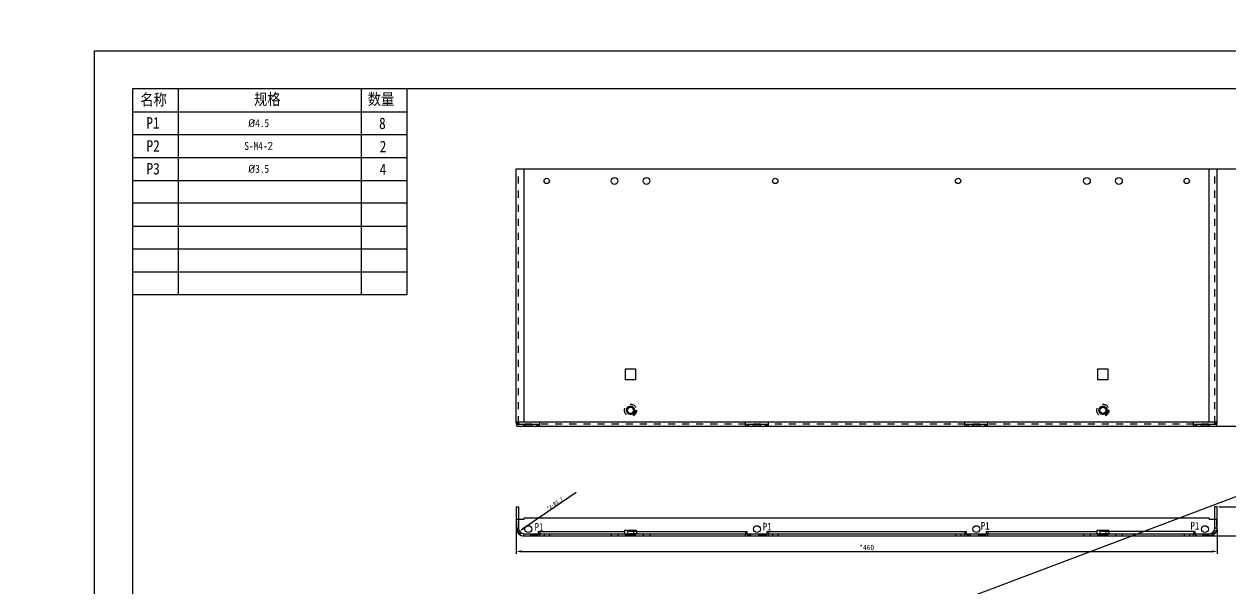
# Model space of a CAD drawing. Header units: millimetres. Extents: x -177 to 18421, y -5017 to 3255.
# Drawn here: x 7986 to 8777, y 1600 to 1971 of the extents above; entities that cross this region are included whole.
import ezdxf

# ---------------------------------------------------------------- set-up
doc = ezdxf.new("R2010")
doc.units = ezdxf.units.MM
doc.header["$LTSCALE"] = 46.255
doc.header["$PDMODE"] = 3
doc.header["$PDSIZE"] = 8
doc.linetypes.add('HIDDEN', pattern=[0.2, 0.1, -0.1])
doc.layers.get('0').update_dxf_attribs({"linetype": 'CONTINUOUS'})
doc.layers.get('Defpoints').update_dxf_attribs({"linetype": 'CONTINUOUS'})
doc.layers.add('02___PRT_ALL_AXES', color=7, linetype='CONTINUOUS')
doc.layers.add('DEFAULT_2', color=8, linetype='HIDDEN')
doc.styles.get("Standard").update_dxf_attribs({"font": 'txt', "width": 0.85})
doc.dimstyles.new('DIMSTYLE_1', dxfattribs={"dimtxt": 3.5, "dimasz": 3.5, "dimexe": 1.5, "dimexo": 1, "dimgap": 0.875, "dimtad": 1, "dimdsep": 46, "dimtxsty": 'Standard', "dimblk": '_FILLED', "dimcen": 0.09, "dimadec": 0, "dimazin": 0, "dimtp": 0.01, "dimtm": 0.01, "dimtfac": 1, "dimtofl": 0, "dimtmove": 0, "dimatfit": 3, "dimldrblk": '_FILLED', "dimfxl": 0, "dimtolj": 1, "dimarcsym": 0})
doc.dimstyles.new('DIMSTYLE_2', dxfattribs={"dimtxt": 2.5, "dimasz": 3.5, "dimexe": 1.5, "dimexo": 1, "dimtad": 1, "dimdsep": 46, "dimtxsty": 'Standard', "dimblk": '_FILLED', "dimcen": 0.09, "dimadec": 0, "dimazin": 0, "dimtp": 0.01, "dimtm": 0.01, "dimtfac": 1, "dimtofl": 0, "dimtmove": 0, "dimatfit": 3, "dimldrblk": '_FILLED', "dimfxl": 0, "dimtolj": 1, "dimarcsym": 0})

# ---------------------------------------------------------------- blocks, each defined once
blk = doc.blocks.new('_FILLED')
at = {"color": 0, "linetype": 'ByBlock'}
blk.add_solid([(0, 0), (-1, 0.21), (-1, -0.21)], dxfattribs=at)
blk = doc.blocks.new('*D116')
at = {"color": 0, "linetype": 'Continuous', "lineweight": -2, "transparency": 16777216}
for p, q in [((8308.42, 1638.93), (8308.42, 1623.08)), ((8768.42, 1638.93), (8768.42, 1623.08)), ((8311.92, 1624.58), (8764.92, 1624.58))]:
    blk.add_line(p, q, dxfattribs=at)
at = {"layer": 'Defpoints', "color": 0, "linetype": 'Continuous', "transparency": 16777216}
for p in [(8308.42, 1639.93), (8768.42, 1639.93), (8768.42, 1624.58)]:
    blk.add_point(p, dxfattribs=at)
at = {"color": 0, "linetype": 'Continuous', "lineweight": -2, "transparency": 16777216, "xscale": 3.5, "yscale": 3.5, "zscale": 3.5, "rotation": 180}
blk.add_blockref('_FILLED', (8308.42, 1624.58), dxfattribs=at)
at = {"color": 0, "linetype": 'Continuous', "lineweight": -2, "transparency": 16777216, "xscale": 3.5, "yscale": 3.5, "zscale": 3.5}
blk.add_blockref('_FILLED', (8768.42, 1624.58), dxfattribs=at)
at = {"color": 0, "linetype": 'Continuous', "transparency": 16777216, "insert": (8538.42, 1628.96), "char_height": 3.5, "width": 17, "attachment_point": 2}
blk.add_mtext('\\A1;*460', dxfattribs=at)
blk = doc.blocks.new('*D117')
at = {"color": 0, "linetype": 'Continuous', "lineweight": -2, "transparency": 16777216}
for p, q in [((8769.42, 1653.76), (8786.75, 1653.76)), ((8785.25, 1650.26), (8785.25, 1638.23)), ((8764.22, 1634.73), (8786.75, 1634.73)), ((8785.25, 1634.73), (8785.25, 1608.75))]:
    blk.add_line(p, q, dxfattribs=at)
at = {"layer": 'Defpoints', "color": 0, "linetype": 'Continuous', "transparency": 16777216}
for p in [(8768.42, 1653.76), (8785.25, 1653.76), (8763.22, 1634.73)]:
    blk.add_point(p, dxfattribs=at)
at = {"color": 0, "linetype": 'Continuous', "lineweight": -2, "transparency": 16777216, "xscale": 3.5, "yscale": 3.5, "zscale": 3.5}
for p, rotation in [((8785.25, 1653.76), 90), ((8785.25, 1634.73), 270)]:
    blk.add_blockref('_FILLED', p, dxfattribs=dict(at, rotation=rotation))
at = {"color": 0, "linetype": 'Continuous', "transparency": 16777216, "insert": (8780.87, 1629.07), "char_height": 3.5, "width": 25.5, "attachment_point": 3, "rotation": 90}
blk.add_mtext('\\A1;*19.03', dxfattribs=at)
blk = doc.blocks.new('*D118')
at = {"color": 0, "linetype": 'Continuous', "lineweight": -2, "transparency": 16777216}
for p, q in [((8764.22, 1875.67), (8786.75, 1875.67)), ((8785.25, 1710.17), (8785.25, 1872.17)), ((8753.92, 1706.67), (8786.75, 1706.67))]:
    blk.add_line(p, q, dxfattribs=at)
at = {"layer": 'Defpoints', "color": 0, "linetype": 'Continuous', "transparency": 16777216}
for p in [(8763.22, 1875.67), (8785.25, 1875.67), (8752.92, 1706.67)]:
    blk.add_point(p, dxfattribs=at)
at = {"color": 0, "linetype": 'Continuous', "lineweight": -2, "transparency": 16777216, "xscale": 3.5, "yscale": 3.5, "zscale": 3.5}
for p, rotation in [((8785.25, 1875.67), 90), ((8785.25, 1706.67), 270)]:
    blk.add_blockref('_FILLED', p, dxfattribs=dict(at, rotation=rotation))
at = {"color": 0, "linetype": 'Continuous', "transparency": 16777216, "insert": (8780.87, 1791.17), "char_height": 3.5, "width": 17, "attachment_point": 2, "rotation": 90}
blk.add_mtext('\\A1;*169', dxfattribs=at)
blk = doc.blocks.new('*D119')
at = {"color": 0, "linetype": 'Continuous', "lineweight": -2, "transparency": 16777216}
blk.add_line((8347.79, 1663.33), (8313.45, 1639.81), dxfattribs=at)
at = {"layer": 'Defpoints', "color": 0, "linetype": 'Continuous', "transparency": 16777216}
for p in [(8313.62, 1639.93), (8310.57, 1637.84)]:
    blk.add_point(p, dxfattribs=at)
at = {"color": 0, "linetype": 'Continuous', "lineweight": -2, "transparency": 16777216, "xscale": 3.5, "yscale": 3.5, "zscale": 3.5, "rotation": 214.4130118024824}
blk.add_blockref('_FILLED', (8310.57, 1637.84), dxfattribs=at)
at = {"color": 0, "linetype": 'Continuous', "transparency": 16777216, "insert": (8327.97, 1653.55), "char_height": 2.5, "width": 29.75, "attachment_point": 1, "rotation": 34.41301}
blk.add_mtext('\\A1;*2-R3.7', dxfattribs=at)

msp = doc.modelspace()

# ---------------------------------------------------------------- linework, layer by layer
msp.add_line((11895.066, 2835.974), (3572.303, -305.175))
at = {"color": 7, "linetype": 'Continuous'}
for p, q in [((8031.576, 1111.998), (8031.576, 1952.998)), ((8031.576, 1952.998), (9220.576, 1952.998)), ((8308.907, 1708.673), (8310.266, 1708.673)), ((8308.918, 1706.673), (8308.918, 1708.173)), ((8308.918, 1708.173), (8323.918, 1708.173)), ((8310.266, 1708.673), (8310.266, 1709.673)), ((8313.618, 1706.673), (8313.618, 1708.173)), ((8321.918, 1708.173), (8321.918, 1706.673)), ((8322.918, 1708.173), (8322.918, 1706.673)), ((8458.918, 1708.173), (8473.918, 1708.173)), ((8459.918, 1708.173), (8459.918, 1706.673)), ((8460.918, 1708.173), (8460.918, 1706.673)), ((8471.918, 1708.173), (8471.918, 1706.673)), ((8472.918, 1708.173), (8472.918, 1706.673)), ((8602.918, 1708.173), (8617.918, 1708.173)), ((8603.918, 1708.173), (8603.918, 1706.673)), ((8604.918, 1708.173), (8604.918, 1706.673)), ((8615.918, 1708.173), (8615.918, 1706.673)), ((8616.918, 1708.173), (8616.918, 1706.673)), ((8752.918, 1708.173), (8767.918, 1708.173)), ((8753.918, 1708.173), (8753.918, 1706.673)), ((8754.918, 1708.173), (8754.918, 1706.673)), ((8763.218, 1706.673), (8763.218, 1708.173)), ((8766.571, 1708.673), (8766.571, 1709.673)), ((8767.93, 1708.673), (8766.571, 1708.673)), ((8767.918, 1708.173), (8767.918, 1706.673)), ((8308.418, 1653.761), (8309.918, 1653.761)), ((8309.918, 1653.761), (8309.918, 1639.927)), ((8768.418, 1653.761), (8766.918, 1653.761)), ((8766.918, 1639.927), (8766.918, 1653.761)), ((8308.418, 1639.927), (8309.918, 1639.927)), ((8309.918, 1645.727), (8313.618, 1645.727)), ((8313.618, 1645.727), (8313.618, 1646.727)), ((8313.618, 1646.727), (8763.218, 1646.727)), ((8763.218, 1645.727), (8763.218, 1646.727)), ((8763.218, 1645.727), (8766.918, 1645.727)), ((8768.418, 1639.927), (8766.918, 1639.927)), ((8313.618, 1634.727), (8313.618, 1636.227)), ((8313.618, 1636.227), (8763.218, 1636.227)), ((8322.918, 1637.727), (8322.918, 1636.227)), ((8322.918, 1637.727), (8379.443, 1637.727)), ((8323.918, 1637.727), (8323.918, 1636.227)), ((8387.393, 1637.727), (8459.918, 1637.727)), ((8458.918, 1637.727), (8458.918, 1636.227)), ((8459.918, 1636.227), (8459.918, 1637.727)), ((8472.918, 1637.727), (8603.918, 1637.727)), ((8472.918, 1637.727), (8472.918, 1636.227)), ((8473.918, 1637.727), (8473.918, 1636.227)), ((8602.918, 1637.727), (8602.918, 1636.227)), ((8603.918, 1636.227), (8603.918, 1637.727)), ((8616.918, 1637.727), (8689.443, 1637.727)), ((8616.918, 1637.727), (8616.918, 1636.227)), ((8617.918, 1637.727), (8617.918, 1636.227)), ((8753.918, 1637.727), (8697.393, 1637.727)), ((8752.918, 1637.727), (8752.918, 1636.227)), ((8753.918, 1636.227), (8753.918, 1637.727)), ((8763.218, 1634.727), (8763.218, 1636.227))]:
    msp.add_line(p, q, dxfattribs=at)
at = {"color": 7, "true_color": 0xffffff}
for p, q in [((8086.576, 1927.998), (8086.576, 1882.998)), ((8206.576, 1927.998), (8206.576, 1882.998)), ((8236.576, 1927.998), (8236.576, 1882.998)), ((8086.576, 1882.998), (8086.576, 1792.998)), ((8206.576, 1882.998), (8206.576, 1792.998)), ((8236.576, 1882.998), (8236.576, 1792.998))]:
    msp.add_line(p, q, dxfattribs=at)
at = {"color": 3, "linetype": 'Continuous'}
for p, q in [((8308.418, 1708.673), (8308.418, 1875.673)), ((8308.418, 1875.673), (8768.418, 1875.673)), ((8313.618, 1709.673), (8313.618, 1875.673)), ((8763.218, 1709.673), (8763.218, 1875.673)), ((8768.418, 1708.673), (8768.418, 1875.673)), ((8308.418, 1708.673), (8308.907, 1708.673)), ((8308.907, 1708.673), (8308.907, 1709.673)), ((8308.907, 1709.673), (8767.93, 1709.673)), ((8308.918, 1706.673), (8767.918, 1706.673)), ((8323.918, 1706.673), (8323.918, 1709.673)), ((8458.918, 1706.673), (8458.918, 1709.673)), ((8473.918, 1706.673), (8473.918, 1709.673)), ((8602.918, 1706.673), (8602.918, 1709.673)), ((8617.918, 1706.673), (8617.918, 1709.673)), ((8752.918, 1706.673), (8752.918, 1709.673)), ((8767.93, 1708.673), (8767.93, 1709.673)), ((8767.93, 1708.673), (8768.418, 1708.673)), ((8308.418, 1653.761), (8308.418, 1639.927)), ((8768.418, 1639.927), (8768.418, 1653.761)), ((8313.618, 1634.727), (8763.218, 1634.727))]:
    msp.add_line(p, q, dxfattribs=at)
at = {"color": 7, "linetype": 'Continuous'}
msp.add_lwpolyline([(8056.576, 1136.998), (9195.576, 1136.998), (9195.576, 1927.998), (8056.576, 1927.998)], close=True, dxfattribs=at)
at = {"color": 7, "true_color": 0xffffff}
for points in [[(8056.576, 1912.998), (8236.576, 1912.998)], [(8236.576, 1897.998), (8056.576, 1897.998)], [(8056.576, 1882.998), (8236.576, 1882.998)], [(8056.576, 1867.998), (8236.576, 1867.998)], [(8236.576, 1852.998), (8056.576, 1852.998)], [(8056.576, 1837.998), (8236.576, 1837.998)], [(8236.576, 1822.998), (8056.576, 1822.998)], [(8056.576, 1807.998), (8236.576, 1807.998)], [(8236.576, 1792.998), (8056.576, 1792.998)]]:
    msp.add_lwpolyline(points, dxfattribs=at)
at = {"color": 3, "linetype": 'Continuous'}
for centre, start, end in [((8313.618, 1639.927), 180, 270), ((8763.218, 1639.927), 270, 0)]:
    msp.add_arc(centre, 5.2, start, end, dxfattribs=at)
at = {"color": 7, "linetype": 'Continuous'}
for centre, start, end in [((8313.618, 1639.927), 180, 270), ((8763.218, 1639.927), 270, 0)]:
    msp.add_arc(centre, 3.7, start, end, dxfattribs=at)
at = {"layer": '02___PRT_ALL_AXES', "color": 3, "linetype": 'Continuous'}
for p, q in [((8380.168, 1737.273), (8380.168, 1744.473)), ((8380.168, 1744.473), (8386.668, 1744.473)), ((8386.668, 1744.473), (8386.668, 1737.273)), ((8690.168, 1744.473), (8696.668, 1744.473)), ((8690.168, 1737.273), (8690.168, 1744.473)), ((8696.668, 1744.473), (8696.668, 1737.273)), ((8386.668, 1737.273), (8380.168, 1737.273)), ((8696.668, 1737.273), (8690.168, 1737.273))]:
    msp.add_line(p, q, dxfattribs=at)
at = {"layer": '02___PRT_ALL_AXES', "color": 8, "linetype": 'HIDDEN'}
for p, q in [((8314.168, 1706.673), (8314.168, 1708.173)), ((8318.668, 1708.173), (8314.168, 1708.173)), ((8318.668, 1706.673), (8314.168, 1706.673)), ((8318.668, 1706.673), (8318.668, 1708.173)), ((8464.168, 1706.673), (8464.168, 1708.173)), ((8468.668, 1708.173), (8464.168, 1708.173)), ((8468.668, 1706.673), (8464.168, 1706.673)), ((8468.668, 1706.673), (8468.668, 1708.173)), ((8612.668, 1708.173), (8608.168, 1708.173)), ((8608.168, 1706.673), (8608.168, 1708.173)), ((8612.668, 1706.673), (8608.168, 1706.673)), ((8612.668, 1706.673), (8612.668, 1708.173)), ((8762.668, 1708.173), (8758.168, 1708.173)), ((8758.168, 1706.673), (8758.168, 1708.173)), ((8762.668, 1706.673), (8758.168, 1706.673)), ((8762.668, 1706.673), (8762.668, 1708.173)), ((8326.668, 1636.227), (8326.668, 1634.727)), ((8326.668, 1636.227), (8330.168, 1636.227)), ((8326.668, 1634.727), (8330.168, 1634.727)), ((8330.168, 1636.227), (8330.168, 1634.727)), ((8370.668, 1636.227), (8370.668, 1634.727)), ((8370.668, 1636.227), (8375.168, 1636.227)), ((8370.668, 1634.727), (8375.168, 1634.727)), ((8375.168, 1636.227), (8375.168, 1634.727)), ((8387.393, 1636.227), (8379.443, 1636.227)), ((8380.168, 1634.727), (8380.168, 1636.227)), ((8386.668, 1634.727), (8380.168, 1634.727)), ((8380.718, 1636.227), (8380.718, 1634.727)), ((8380.728, 1636.227), (8380.728, 1635.377)), ((8386.108, 1635.377), (8380.728, 1635.377)), ((8380.928, 1635.377), (8380.728, 1634.987)), ((8380.728, 1634.987), (8380.728, 1634.857)), ((8386.108, 1634.987), (8380.728, 1634.987)), ((8386.108, 1634.857), (8380.728, 1634.857)), ((8381.418, 1637.927), (8381.418, 1634.857)), ((8385.418, 1637.927), (8385.418, 1634.857)), ((8385.908, 1635.377), (8386.108, 1634.987)), ((8386.108, 1636.227), (8386.108, 1635.377)), ((8386.108, 1634.987), (8386.108, 1634.857)), ((8386.118, 1636.227), (8386.118, 1634.727)), ((8386.668, 1634.727), (8386.668, 1636.227)), ((8391.668, 1636.227), (8391.668, 1634.727)), ((8391.668, 1636.227), (8396.168, 1636.227)), ((8391.668, 1634.727), (8396.168, 1634.727)), ((8396.168, 1636.227), (8396.168, 1634.727)), ((8476.668, 1636.227), (8480.168, 1636.227)), ((8476.668, 1636.227), (8476.668, 1634.727)), ((8476.668, 1634.727), (8480.168, 1634.727)), ((8480.168, 1636.227), (8480.168, 1634.727)), ((8596.668, 1636.227), (8600.168, 1636.227)), ((8596.668, 1636.227), (8596.668, 1634.727)), ((8596.668, 1634.727), (8600.168, 1634.727)), ((8600.168, 1636.227), (8600.168, 1634.727)), ((8680.668, 1636.227), (8685.168, 1636.227)), ((8680.668, 1636.227), (8680.668, 1634.727)), ((8680.668, 1634.727), (8685.168, 1634.727)), ((8685.168, 1636.227), (8685.168, 1634.727)), ((8697.393, 1636.227), (8689.443, 1636.227)), ((8690.168, 1634.727), (8690.168, 1636.227)), ((8696.668, 1634.727), (8690.168, 1634.727)), ((8690.718, 1636.227), (8690.718, 1634.727)), ((8690.728, 1636.227), (8690.728, 1635.377)), ((8696.108, 1635.377), (8690.728, 1635.377)), ((8690.928, 1635.377), (8690.728, 1634.987)), ((8696.108, 1634.987), (8690.728, 1634.987)), ((8690.728, 1634.987), (8690.728, 1634.857)), ((8696.108, 1634.857), (8690.728, 1634.857)), ((8691.418, 1637.927), (8691.418, 1634.857)), ((8695.418, 1637.927), (8695.418, 1634.857)), ((8695.908, 1635.377), (8696.108, 1634.987)), ((8696.108, 1636.227), (8696.108, 1635.377)), ((8696.108, 1634.987), (8696.108, 1634.857)), ((8696.118, 1636.227), (8696.118, 1634.727)), ((8696.668, 1634.727), (8696.668, 1636.227)), ((8701.668, 1636.227), (8706.168, 1636.227)), ((8701.668, 1636.227), (8701.668, 1634.727)), ((8701.668, 1634.727), (8706.168, 1634.727)), ((8706.168, 1636.227), (8706.168, 1634.727)), ((8746.668, 1636.227), (8750.168, 1636.227)), ((8746.668, 1636.227), (8746.668, 1634.727)), ((8746.668, 1634.727), (8750.168, 1634.727)), ((8750.168, 1636.227), (8750.168, 1634.727))]:
    msp.add_line(p, q, dxfattribs=at)
at = {"layer": '02___PRT_ALL_AXES', "color": 7, "linetype": 'Continuous'}
for p, q in [((8379.443, 1638.227), (8379.443, 1636.227)), ((8387.393, 1638.227), (8379.443, 1638.227)), ((8387.393, 1638.227), (8387.393, 1636.227)), ((8697.393, 1638.227), (8689.443, 1638.227)), ((8689.443, 1638.227), (8689.443, 1636.227)), ((8697.393, 1638.227), (8697.393, 1636.227))]:
    msp.add_line(p, q, dxfattribs=at)
at = {"layer": '02___PRT_ALL_AXES', "color": 3, "linetype": 'Continuous'}
for centre, radius in [((8328.418, 1867.673), 1.75), ((8372.918, 1867.673), 2.25), ((8393.918, 1867.673), 2.25), ((8478.418, 1867.673), 1.75), ((8598.418, 1867.673), 1.75), ((8682.918, 1867.673), 2.25), ((8703.918, 1867.673), 2.25), ((8748.418, 1867.673), 1.75), ((8383.418, 1717.173), 2.7), ((8693.418, 1717.173), 2.7)]:
    msp.add_circle(centre, radius, dxfattribs=at)
at = {"layer": '02___PRT_ALL_AXES', "color": 8, "linetype": 'HIDDEN'}
for centre, radius in [((8383.418, 1717.173), 3.975), ((8383.418, 1717.173), 2.69), ((8383.418, 1717.173), 2.49), ((8693.418, 1717.173), 3.975), ((8693.418, 1717.173), 2.69), ((8693.418, 1717.173), 2.49)]:
    msp.add_circle(centre, radius, dxfattribs=at)
at = {"layer": '02___PRT_ALL_AXES', "color": 7, "linetype": 'Continuous'}
for centre, radius in [((8383.418, 1717.173), 2), ((8693.418, 1717.173), 2), ((8316.418, 1639.227), 2.25), ((8466.418, 1639.227), 2.25), ((8610.418, 1639.227), 2.25), ((8760.418, 1639.227), 2.25)]:
    msp.add_circle(centre, radius, dxfattribs=at)
at = {"layer": 'DEFAULT_2', "color": 8, "linetype": 'HIDDEN'}
for p, q in [((8309.918, 1708.673), (8309.918, 1875.673)), ((8766.918, 1708.673), (8766.918, 1875.673)), ((8385.213, 1714.716), (8385.225, 1714.781)), ((8385.228, 1714.618), (8385.213, 1714.716)), ((8385.225, 1714.781), (8385.27, 1714.844)), ((8385.272, 1714.545), (8385.228, 1714.618)), ((8385.27, 1714.844), (8385.309, 1714.876)), ((8385.299, 1714.512), (8385.272, 1714.545)), ((8385.363, 1714.454), (8385.299, 1714.512)), ((8385.309, 1714.876), (8385.39, 1714.915)), ((8385.312, 1714.714), (8385.31, 1714.657)), ((8385.31, 1714.657), (8385.331, 1714.592)), ((8385.347, 1714.77), (8385.312, 1714.714)), ((8385.331, 1714.592), (8385.357, 1714.559)), ((8385.385, 1714.802), (8385.347, 1714.77)), ((8385.357, 1714.559), (8385.431, 1714.509)), ((8385.423, 1714.42), (8385.363, 1714.454)), ((8385.447, 1714.825), (8385.385, 1714.802)), ((8385.39, 1714.915), (8385.455, 1714.913)), ((8385.961, 1714.255), (8385.423, 1714.42)), ((8385.431, 1714.509), (8386.038, 1714.318)), ((8385.503, 1714.815), (8385.447, 1714.825)), ((8385.455, 1714.913), (8385.548, 1714.879)), ((8385.563, 1714.782), (8385.503, 1714.815)), ((8385.548, 1714.879), (8385.611, 1714.821)), ((8385.611, 1714.821), (8385.563, 1714.782)), ((8385.689, 1714.033), (8385.961, 1714.255)), ((8385.753, 1713.956), (8385.689, 1714.033)), ((8385.802, 1715.388), (8385.844, 1715.45)), ((8386.276, 1715.064), (8385.802, 1715.388)), ((8385.844, 1715.45), (8386.488, 1715.373)), ((8385.926, 1714.721), (8386.046, 1714.848)), ((8386.003, 1714.648), (8385.926, 1714.721)), ((8385.984, 1715.354), (8386.318, 1715.126)), ((8386.438, 1715.301), (8385.984, 1715.354)), ((8386.123, 1714.775), (8386.003, 1714.648)), ((8386.038, 1714.318), (8386.101, 1714.24)), ((8386.046, 1714.848), (8386.123, 1714.775)), ((8386.067, 1715.785), (8386.109, 1715.89)), ((8386.984, 1715.416), (8386.067, 1715.785)), ((8386.109, 1715.89), (8387.008, 1715.73)), ((8386.205, 1714.961), (8386.276, 1715.064)), ((8386.31, 1714.888), (8386.205, 1714.961)), ((8386.249, 1716.237), (8386.29, 1716.342)), ((8387.008, 1715.73), (8386.249, 1716.237)), ((8386.29, 1716.342), (8387.208, 1715.973)), ((8386.292, 1715.775), (8387.016, 1715.484)), ((8387.087, 1715.644), (8386.292, 1715.775)), ((8386.381, 1714.992), (8386.31, 1714.888)), ((8386.318, 1715.126), (8386.438, 1715.301)), ((8386.625, 1714.824), (8386.381, 1714.992)), ((8386.382, 1716.911), (8386.387, 1716.974)), ((8386.398, 1716.847), (8386.382, 1716.911)), ((8386.387, 1716.974), (8386.412, 1717.022)), ((8386.458, 1716.793), (8386.398, 1716.847)), ((8386.412, 1717.022), (8386.458, 1717.068)), ((8386.593, 1715.301), (8386.423, 1715.053)), ((8386.423, 1715.053), (8386.669, 1714.885)), ((8386.458, 1717.068), (8386.547, 1717.112)), ((8386.54, 1716.749), (8386.458, 1716.793)), ((8386.46, 1716.193), (8387.125, 1715.737)), ((8387.184, 1715.901), (8386.46, 1716.193)), ((8386.488, 1715.373), (8386.593, 1715.301)), ((8386.514, 1716.964), (8386.508, 1716.889)), ((8386.508, 1716.889), (8386.527, 1716.85)), ((8386.538, 1716.999), (8386.514, 1716.964)), ((8386.527, 1716.85), (8386.567, 1716.822)), ((8386.584, 1717.034), (8386.538, 1716.999)), ((8386.603, 1716.731), (8386.54, 1716.749)), ((8386.547, 1717.112), (8386.633, 1717.117)), ((8386.567, 1716.822), (8386.609, 1716.806)), ((8386.648, 1717.041), (8386.584, 1717.034)), ((8386.609, 1716.806), (8386.603, 1716.731)), ((8386.633, 1717.117), (8386.718, 1717.111)), ((8386.691, 1717.038), (8386.648, 1717.041)), ((8386.753, 1717.02), (8386.691, 1717.038)), ((8386.718, 1717.111), (8386.802, 1717.092)), ((8386.793, 1716.98), (8386.753, 1717.02)), ((8386.811, 1716.941), (8386.793, 1716.98)), ((8386.802, 1717.092), (8386.882, 1717.035)), ((8386.805, 1716.866), (8386.811, 1716.941)), ((8386.822, 1716.802), (8386.805, 1716.866)), ((8386.818, 1716.312), (8386.861, 1716.481)), ((8386.921, 1716.286), (8386.818, 1716.312)), ((8386.86, 1716.749), (8386.822, 1716.802)), ((8386.941, 1716.692), (8386.86, 1716.749)), ((8386.861, 1716.481), (8386.964, 1716.455)), ((8386.882, 1717.035), (8386.921, 1716.982)), ((8386.921, 1716.982), (8386.938, 1716.931)), ((8386.964, 1716.455), (8386.921, 1716.286)), ((8386.938, 1716.931), (8386.933, 1716.856)), ((8386.933, 1716.856), (8386.95, 1716.804)), ((8387.024, 1716.661), (8386.941, 1716.692)), ((8386.95, 1716.804), (8386.989, 1716.764)), ((8386.989, 1716.764), (8387.051, 1716.734)), ((8387.13, 1716.652), (8387.024, 1716.661)), ((8387.051, 1716.734), (8387.115, 1716.729)), ((8387.115, 1716.729), (8387.18, 1716.749)), ((8387.118, 1717.042), (8387.124, 1717.117)), ((8387.18, 1717.025), (8387.118, 1717.042)), ((8387.124, 1717.117), (8387.207, 1717.098)), ((8387.217, 1716.671), (8387.13, 1716.652)), ((8387.241, 1716.982), (8387.18, 1717.025)), ((8387.18, 1716.749), (8387.226, 1716.783)), ((8387.207, 1717.098), (8387.311, 1717.052)), ((8387.306, 1716.714), (8387.217, 1716.671)), ((8387.226, 1716.783), (8387.251, 1716.831)), ((8387.258, 1716.931), (8387.241, 1716.982)), ((8387.251, 1716.831), (8387.258, 1716.931)), ((8387.352, 1716.761), (8387.306, 1716.714)), ((8387.311, 1717.052), (8387.369, 1716.985)), ((8387.378, 1716.82), (8387.352, 1716.761)), ((8387.369, 1716.985), (8387.385, 1716.922)), ((8695.213, 1714.716), (8695.225, 1714.781)), ((8695.228, 1714.618), (8695.213, 1714.716)), ((8695.225, 1714.781), (8695.27, 1714.844)), ((8695.272, 1714.545), (8695.228, 1714.618)), ((8695.27, 1714.844), (8695.309, 1714.876)), ((8695.299, 1714.512), (8695.272, 1714.545)), ((8695.363, 1714.454), (8695.299, 1714.512)), ((8695.309, 1714.876), (8695.39, 1714.915)), ((8695.312, 1714.714), (8695.31, 1714.657)), ((8695.31, 1714.657), (8695.331, 1714.592)), ((8695.347, 1714.77), (8695.312, 1714.714)), ((8695.331, 1714.592), (8695.357, 1714.559)), ((8695.385, 1714.802), (8695.347, 1714.77)), ((8695.357, 1714.559), (8695.431, 1714.509)), ((8695.423, 1714.42), (8695.363, 1714.454)), ((8695.447, 1714.825), (8695.385, 1714.802)), ((8695.39, 1714.915), (8695.455, 1714.913)), ((8695.961, 1714.255), (8695.423, 1714.42)), ((8695.431, 1714.509), (8696.038, 1714.318)), ((8695.503, 1714.815), (8695.447, 1714.825)), ((8695.455, 1714.913), (8695.548, 1714.879)), ((8695.563, 1714.782), (8695.503, 1714.815)), ((8695.548, 1714.879), (8695.611, 1714.821)), ((8695.611, 1714.821), (8695.563, 1714.782)), ((8695.689, 1714.033), (8695.961, 1714.255)), ((8695.753, 1713.956), (8695.689, 1714.033)), ((8695.802, 1715.388), (8695.844, 1715.45)), ((8696.276, 1715.064), (8695.802, 1715.388)), ((8695.844, 1715.45), (8696.488, 1715.373)), ((8695.926, 1714.721), (8696.046, 1714.848)), ((8696.003, 1714.648), (8695.926, 1714.721)), ((8696.438, 1715.301), (8695.984, 1715.354)), ((8695.984, 1715.354), (8696.318, 1715.126)), ((8696.123, 1714.775), (8696.003, 1714.648)), ((8696.038, 1714.318), (8696.101, 1714.24)), ((8696.046, 1714.848), (8696.123, 1714.775)), ((8696.067, 1715.785), (8696.109, 1715.89)), ((8696.984, 1715.416), (8696.067, 1715.785)), ((8696.109, 1715.89), (8697.008, 1715.73)), ((8696.205, 1714.961), (8696.276, 1715.064)), ((8696.31, 1714.888), (8696.205, 1714.961)), ((8696.249, 1716.237), (8696.29, 1716.342)), ((8697.008, 1715.73), (8696.249, 1716.237)), ((8696.29, 1716.342), (8697.208, 1715.973)), ((8697.087, 1715.644), (8696.292, 1715.775)), ((8696.292, 1715.775), (8697.016, 1715.484)), ((8696.381, 1714.992), (8696.31, 1714.888)), ((8696.318, 1715.126), (8696.438, 1715.301)), ((8696.625, 1714.824), (8696.381, 1714.992)), ((8696.382, 1716.911), (8696.387, 1716.974)), ((8696.398, 1716.847), (8696.382, 1716.911)), ((8696.387, 1716.974), (8696.412, 1717.022)), ((8696.458, 1716.793), (8696.398, 1716.847)), ((8696.412, 1717.022), (8696.458, 1717.068)), ((8696.593, 1715.301), (8696.423, 1715.053)), ((8696.423, 1715.053), (8696.669, 1714.885)), ((8696.458, 1717.068), (8696.547, 1717.112)), ((8696.54, 1716.749), (8696.458, 1716.793)), ((8697.184, 1715.901), (8696.46, 1716.193)), ((8696.46, 1716.193), (8697.125, 1715.737)), ((8696.488, 1715.373), (8696.593, 1715.301)), ((8696.514, 1716.964), (8696.508, 1716.889)), ((8696.508, 1716.889), (8696.527, 1716.85)), ((8696.538, 1716.999), (8696.514, 1716.964)), ((8696.527, 1716.85), (8696.567, 1716.822)), ((8696.584, 1717.034), (8696.538, 1716.999)), ((8696.603, 1716.731), (8696.54, 1716.749)), ((8696.547, 1717.112), (8696.633, 1717.117)), ((8696.567, 1716.822), (8696.609, 1716.806)), ((8696.648, 1717.041), (8696.584, 1717.034)), ((8696.609, 1716.806), (8696.603, 1716.731)), ((8696.633, 1717.117), (8696.718, 1717.111)), ((8696.691, 1717.038), (8696.648, 1717.041)), ((8696.753, 1717.02), (8696.691, 1717.038)), ((8696.718, 1717.111), (8696.802, 1717.092)), ((8696.793, 1716.98), (8696.753, 1717.02)), ((8696.811, 1716.941), (8696.793, 1716.98)), ((8696.802, 1717.092), (8696.882, 1717.035)), ((8696.805, 1716.866), (8696.811, 1716.941)), ((8696.822, 1716.802), (8696.805, 1716.866)), ((8696.818, 1716.312), (8696.861, 1716.481)), ((8696.921, 1716.286), (8696.818, 1716.312)), ((8696.86, 1716.749), (8696.822, 1716.802)), ((8696.941, 1716.692), (8696.86, 1716.749)), ((8696.861, 1716.481), (8696.964, 1716.455)), ((8696.882, 1717.035), (8696.921, 1716.982)), ((8696.921, 1716.982), (8696.938, 1716.931)), ((8696.964, 1716.455), (8696.921, 1716.286)), ((8696.938, 1716.931), (8696.933, 1716.856)), ((8696.933, 1716.856), (8696.95, 1716.804)), ((8697.024, 1716.661), (8696.941, 1716.692)), ((8696.95, 1716.804), (8696.989, 1716.764)), ((8696.989, 1716.764), (8697.051, 1716.734)), ((8697.13, 1716.652), (8697.024, 1716.661)), ((8697.051, 1716.734), (8697.115, 1716.729)), ((8697.115, 1716.729), (8697.18, 1716.749)), ((8697.118, 1717.042), (8697.124, 1717.117)), ((8697.18, 1717.025), (8697.118, 1717.042)), ((8697.124, 1717.117), (8697.207, 1717.098)), ((8697.217, 1716.671), (8697.13, 1716.652)), ((8697.241, 1716.982), (8697.18, 1717.025)), ((8697.18, 1716.749), (8697.226, 1716.783)), ((8697.207, 1717.098), (8697.311, 1717.052)), ((8697.306, 1716.714), (8697.217, 1716.671)), ((8697.226, 1716.783), (8697.251, 1716.831)), ((8697.258, 1716.931), (8697.241, 1716.982)), ((8697.251, 1716.831), (8697.258, 1716.931)), ((8697.352, 1716.761), (8697.306, 1716.714)), ((8697.311, 1717.052), (8697.369, 1716.985)), ((8697.378, 1716.82), (8697.352, 1716.761)), ((8697.369, 1716.985), (8697.385, 1716.922)), ((8458.918, 1708.173), (8323.918, 1708.173)), ((8602.918, 1708.173), (8473.918, 1708.173)), ((8752.918, 1708.173), (8617.918, 1708.173)), ((8308.918, 1639.927), (8308.918, 1645.727)), ((8308.918, 1645.727), (8309.918, 1645.727)), ((8766.918, 1645.727), (8767.918, 1645.727)), ((8767.918, 1645.727), (8767.918, 1639.927)), ((8308.907, 1637.727), (8310.266, 1638.361)), ((8321.918, 1635.227), (8313.618, 1635.227)), ((8323.918, 1634.727), (8323.918, 1636.227)), ((8387.393, 1637.727), (8379.443, 1637.727)), ((8381.418, 1637.927), (8381.118, 1638.227)), ((8387.378, 1638.227), (8381.118, 1638.227)), ((8381.418, 1637.927), (8381.418, 1634.857)), ((8385.418, 1637.927), (8381.418, 1637.927)), ((8385.213, 1638.227), (8385.213, 1638.177)), ((8385.213, 1638.177), (8387.385, 1638.177)), ((8385.225, 1638.227), (8385.225, 1638.177)), ((8385.228, 1638.227), (8385.228, 1638.177)), ((8385.27, 1638.227), (8385.27, 1638.177)), ((8385.272, 1638.227), (8385.272, 1638.177)), ((8385.299, 1638.227), (8385.299, 1638.177)), ((8385.309, 1638.227), (8385.309, 1638.177)), ((8385.31, 1638.227), (8385.31, 1638.177)), ((8385.312, 1638.227), (8385.312, 1638.177)), ((8385.331, 1638.227), (8385.331, 1638.177)), ((8385.347, 1638.227), (8385.347, 1638.177)), ((8385.357, 1638.227), (8385.357, 1638.177)), ((8385.363, 1638.227), (8385.363, 1638.177)), ((8385.385, 1638.227), (8385.385, 1638.177)), ((8385.39, 1638.227), (8385.39, 1638.177)), ((8385.418, 1637.927), (8385.718, 1638.227)), ((8385.418, 1637.927), (8385.418, 1634.857)), ((8385.423, 1638.227), (8385.423, 1638.177)), ((8385.431, 1638.227), (8385.431, 1638.177)), ((8385.447, 1638.227), (8385.447, 1638.177)), ((8385.455, 1638.227), (8385.455, 1638.177)), ((8385.503, 1638.227), (8385.503, 1638.177)), ((8385.548, 1638.227), (8385.548, 1638.177)), ((8385.563, 1638.227), (8385.563, 1638.177)), ((8385.611, 1638.227), (8385.611, 1638.177)), ((8385.689, 1638.227), (8385.689, 1638.177)), ((8385.753, 1638.227), (8385.753, 1638.177)), ((8385.802, 1638.227), (8385.802, 1638.177)), ((8385.844, 1638.227), (8385.844, 1638.177)), ((8385.926, 1638.227), (8385.926, 1638.177)), ((8385.961, 1638.227), (8385.961, 1638.177)), ((8385.984, 1638.227), (8385.984, 1638.177)), ((8386.003, 1638.227), (8386.003, 1638.177)), ((8386.038, 1638.227), (8386.038, 1638.177)), ((8386.046, 1638.227), (8386.046, 1638.177)), ((8386.067, 1638.227), (8386.067, 1638.177)), ((8386.101, 1638.227), (8386.101, 1638.177)), ((8386.109, 1638.227), (8386.109, 1638.177)), ((8386.123, 1638.227), (8386.123, 1638.177)), ((8386.205, 1638.227), (8386.205, 1638.177)), ((8386.249, 1638.227), (8386.249, 1638.177)), ((8386.276, 1638.227), (8386.276, 1638.177)), ((8386.29, 1638.227), (8386.29, 1638.177)), ((8386.292, 1638.227), (8386.292, 1638.177)), ((8386.31, 1638.227), (8386.31, 1638.177)), ((8386.318, 1638.227), (8386.318, 1638.177)), ((8386.381, 1638.227), (8386.381, 1638.177)), ((8386.382, 1638.227), (8386.382, 1638.177)), ((8386.387, 1638.227), (8386.387, 1638.177)), ((8386.398, 1638.227), (8386.398, 1638.177)), ((8386.412, 1638.227), (8386.412, 1638.177)), ((8386.423, 1638.227), (8386.423, 1638.177)), ((8386.438, 1638.227), (8386.438, 1638.177)), ((8386.458, 1638.227), (8386.458, 1638.177)), ((8386.46, 1638.227), (8386.46, 1638.177)), ((8386.488, 1638.227), (8386.488, 1638.177)), ((8386.508, 1638.227), (8386.508, 1638.177)), ((8386.514, 1638.227), (8386.514, 1638.177)), ((8386.527, 1638.227), (8386.527, 1638.177)), ((8386.538, 1638.227), (8386.538, 1638.177)), ((8386.54, 1638.227), (8386.54, 1638.177)), ((8386.547, 1638.227), (8386.547, 1638.177)), ((8386.567, 1638.227), (8386.567, 1638.177)), ((8386.584, 1638.227), (8386.584, 1638.177)), ((8386.593, 1638.227), (8386.593, 1638.177)), ((8386.603, 1638.227), (8386.603, 1638.177)), ((8386.609, 1638.227), (8386.609, 1638.177)), ((8386.625, 1638.227), (8386.625, 1638.177)), ((8386.633, 1638.227), (8386.633, 1638.177)), ((8386.648, 1638.227), (8386.648, 1638.177)), ((8386.669, 1638.227), (8386.669, 1638.177)), ((8386.691, 1638.227), (8386.691, 1638.177)), ((8386.718, 1638.227), (8386.718, 1638.177)), ((8386.753, 1638.227), (8386.753, 1638.177)), ((8386.793, 1638.227), (8386.793, 1638.177)), ((8386.802, 1638.227), (8386.802, 1638.177)), ((8386.805, 1638.227), (8386.805, 1638.177)), ((8386.811, 1638.227), (8386.811, 1638.177)), ((8386.818, 1638.227), (8386.818, 1638.177)), ((8386.822, 1638.227), (8386.822, 1638.177)), ((8386.86, 1638.227), (8386.86, 1638.177)), ((8386.861, 1638.227), (8386.861, 1638.177)), ((8386.882, 1638.227), (8386.882, 1638.177)), ((8386.921, 1638.227), (8386.921, 1638.177)), ((8386.933, 1638.227), (8386.933, 1638.177)), ((8386.938, 1638.227), (8386.938, 1638.177)), ((8386.941, 1638.227), (8386.941, 1638.177)), ((8386.95, 1638.227), (8386.95, 1638.177)), ((8386.964, 1638.227), (8386.964, 1638.177)), ((8386.984, 1638.227), (8386.984, 1638.177)), ((8386.989, 1638.227), (8386.989, 1638.177)), ((8387.008, 1638.227), (8387.008, 1638.177)), ((8387.016, 1638.227), (8387.016, 1638.177)), ((8387.024, 1638.227), (8387.024, 1638.177)), ((8387.051, 1638.227), (8387.051, 1638.177)), ((8387.087, 1638.227), (8387.087, 1638.177)), ((8387.115, 1638.227), (8387.115, 1638.177)), ((8387.118, 1638.227), (8387.118, 1638.177)), ((8387.124, 1638.227), (8387.124, 1638.177)), ((8387.125, 1638.227), (8387.125, 1638.177)), ((8387.13, 1638.227), (8387.13, 1638.177)), ((8387.18, 1638.227), (8387.18, 1638.177)), ((8387.184, 1638.227), (8387.184, 1638.177)), ((8387.207, 1638.227), (8387.207, 1638.177)), ((8387.217, 1638.227), (8387.217, 1638.177)), ((8387.226, 1638.227), (8387.226, 1638.177)), ((8387.241, 1638.227), (8387.241, 1638.177)), ((8387.251, 1638.227), (8387.251, 1638.177)), ((8387.258, 1638.227), (8387.258, 1638.177)), ((8387.306, 1638.227), (8387.306, 1638.177)), ((8387.311, 1638.227), (8387.311, 1638.177)), ((8387.352, 1638.227), (8387.352, 1638.177)), ((8387.369, 1638.227), (8387.369, 1638.177)), ((8387.378, 1638.227), (8387.378, 1638.177)), ((8387.385, 1638.227), (8387.385, 1638.177)), ((8458.918, 1634.727), (8458.918, 1636.227)), ((8471.918, 1635.227), (8460.918, 1635.227)), ((8473.918, 1634.727), (8473.918, 1636.227)), ((8602.918, 1634.727), (8602.918, 1636.227)), ((8615.918, 1635.227), (8604.918, 1635.227)), ((8617.918, 1634.727), (8617.918, 1636.227)), ((8697.393, 1637.727), (8689.443, 1637.727)), ((8697.378, 1638.227), (8691.118, 1638.227)), ((8691.418, 1637.927), (8691.118, 1638.227)), ((8695.418, 1637.927), (8691.418, 1637.927)), ((8691.418, 1637.927), (8691.418, 1634.857)), ((8695.213, 1638.227), (8695.213, 1638.177)), ((8695.213, 1638.177), (8697.385, 1638.177)), ((8695.225, 1638.227), (8695.225, 1638.177)), ((8695.228, 1638.227), (8695.228, 1638.177)), ((8695.27, 1638.227), (8695.27, 1638.177)), ((8695.272, 1638.227), (8695.272, 1638.177)), ((8695.299, 1638.227), (8695.299, 1638.177)), ((8695.309, 1638.227), (8695.309, 1638.177)), ((8695.31, 1638.227), (8695.31, 1638.177)), ((8695.312, 1638.227), (8695.312, 1638.177)), ((8695.331, 1638.227), (8695.331, 1638.177)), ((8695.347, 1638.227), (8695.347, 1638.177)), ((8695.357, 1638.227), (8695.357, 1638.177)), ((8695.363, 1638.227), (8695.363, 1638.177)), ((8695.385, 1638.227), (8695.385, 1638.177)), ((8695.39, 1638.227), (8695.39, 1638.177)), ((8695.418, 1637.927), (8695.718, 1638.227)), ((8695.418, 1637.927), (8695.418, 1634.857)), ((8695.423, 1638.227), (8695.423, 1638.177)), ((8695.431, 1638.227), (8695.431, 1638.177)), ((8695.447, 1638.227), (8695.447, 1638.177)), ((8695.455, 1638.227), (8695.455, 1638.177)), ((8695.503, 1638.227), (8695.503, 1638.177)), ((8695.548, 1638.227), (8695.548, 1638.177)), ((8695.563, 1638.227), (8695.563, 1638.177)), ((8695.611, 1638.227), (8695.611, 1638.177)), ((8695.689, 1638.227), (8695.689, 1638.177)), ((8695.753, 1638.227), (8695.753, 1638.177)), ((8695.802, 1638.227), (8695.802, 1638.177)), ((8695.844, 1638.227), (8695.844, 1638.177)), ((8695.926, 1638.227), (8695.926, 1638.177)), ((8695.961, 1638.227), (8695.961, 1638.177)), ((8695.984, 1638.227), (8695.984, 1638.177)), ((8696.003, 1638.227), (8696.003, 1638.177)), ((8696.038, 1638.227), (8696.038, 1638.177)), ((8696.046, 1638.227), (8696.046, 1638.177)), ((8696.067, 1638.227), (8696.067, 1638.177)), ((8696.101, 1638.227), (8696.101, 1638.177)), ((8696.109, 1638.227), (8696.109, 1638.177)), ((8696.123, 1638.227), (8696.123, 1638.177)), ((8696.205, 1638.227), (8696.205, 1638.177)), ((8696.249, 1638.227), (8696.249, 1638.177)), ((8696.276, 1638.227), (8696.276, 1638.177)), ((8696.29, 1638.227), (8696.29, 1638.177)), ((8696.292, 1638.227), (8696.292, 1638.177)), ((8696.31, 1638.227), (8696.31, 1638.177)), ((8696.318, 1638.227), (8696.318, 1638.177)), ((8696.381, 1638.227), (8696.381, 1638.177)), ((8696.382, 1638.227), (8696.382, 1638.177)), ((8696.387, 1638.227), (8696.387, 1638.177)), ((8696.398, 1638.227), (8696.398, 1638.177)), ((8696.412, 1638.227), (8696.412, 1638.177)), ((8696.423, 1638.227), (8696.423, 1638.177)), ((8696.438, 1638.227), (8696.438, 1638.177)), ((8696.458, 1638.227), (8696.458, 1638.177)), ((8696.46, 1638.227), (8696.46, 1638.177)), ((8696.488, 1638.227), (8696.488, 1638.177)), ((8696.508, 1638.227), (8696.508, 1638.177)), ((8696.514, 1638.227), (8696.514, 1638.177)), ((8696.527, 1638.227), (8696.527, 1638.177)), ((8696.538, 1638.227), (8696.538, 1638.177)), ((8696.54, 1638.227), (8696.54, 1638.177)), ((8696.547, 1638.227), (8696.547, 1638.177)), ((8696.567, 1638.227), (8696.567, 1638.177)), ((8696.584, 1638.227), (8696.584, 1638.177)), ((8696.593, 1638.227), (8696.593, 1638.177)), ((8696.603, 1638.227), (8696.603, 1638.177)), ((8696.609, 1638.227), (8696.609, 1638.177)), ((8696.625, 1638.227), (8696.625, 1638.177)), ((8696.633, 1638.227), (8696.633, 1638.177)), ((8696.648, 1638.227), (8696.648, 1638.177)), ((8696.669, 1638.227), (8696.669, 1638.177)), ((8696.691, 1638.227), (8696.691, 1638.177)), ((8696.718, 1638.227), (8696.718, 1638.177)), ((8696.753, 1638.227), (8696.753, 1638.177)), ((8696.793, 1638.227), (8696.793, 1638.177)), ((8696.802, 1638.227), (8696.802, 1638.177)), ((8696.805, 1638.227), (8696.805, 1638.177)), ((8696.811, 1638.227), (8696.811, 1638.177)), ((8696.818, 1638.227), (8696.818, 1638.177)), ((8696.822, 1638.227), (8696.822, 1638.177)), ((8696.86, 1638.227), (8696.86, 1638.177)), ((8696.861, 1638.227), (8696.861, 1638.177)), ((8696.882, 1638.227), (8696.882, 1638.177)), ((8696.921, 1638.227), (8696.921, 1638.177)), ((8696.933, 1638.227), (8696.933, 1638.177)), ((8696.938, 1638.227), (8696.938, 1638.177)), ((8696.941, 1638.227), (8696.941, 1638.177)), ((8696.95, 1638.227), (8696.95, 1638.177)), ((8696.964, 1638.227), (8696.964, 1638.177)), ((8696.984, 1638.227), (8696.984, 1638.177)), ((8696.989, 1638.227), (8696.989, 1638.177)), ((8697.008, 1638.227), (8697.008, 1638.177)), ((8697.016, 1638.227), (8697.016, 1638.177)), ((8697.024, 1638.227), (8697.024, 1638.177)), ((8697.051, 1638.227), (8697.051, 1638.177)), ((8697.087, 1638.227), (8697.087, 1638.177)), ((8697.115, 1638.227), (8697.115, 1638.177)), ((8697.118, 1638.227), (8697.118, 1638.177)), ((8697.124, 1638.227), (8697.124, 1638.177)), ((8697.125, 1638.227), (8697.125, 1638.177)), ((8697.13, 1638.227), (8697.13, 1638.177)), ((8697.18, 1638.227), (8697.18, 1638.177)), ((8697.184, 1638.227), (8697.184, 1638.177)), ((8697.207, 1638.227), (8697.207, 1638.177)), ((8697.217, 1638.227), (8697.217, 1638.177)), ((8697.226, 1638.227), (8697.226, 1638.177)), ((8697.241, 1638.227), (8697.241, 1638.177)), ((8697.251, 1638.227), (8697.251, 1638.177)), ((8697.258, 1638.227), (8697.258, 1638.177)), ((8697.306, 1638.227), (8697.306, 1638.177)), ((8697.311, 1638.227), (8697.311, 1638.177)), ((8697.352, 1638.227), (8697.352, 1638.177)), ((8697.369, 1638.227), (8697.369, 1638.177)), ((8697.378, 1638.227), (8697.378, 1638.177)), ((8697.385, 1638.227), (8697.385, 1638.177)), ((8752.918, 1634.727), (8752.918, 1636.227)), ((8763.218, 1635.227), (8754.918, 1635.227)), ((8767.93, 1637.727), (8766.571, 1638.361))]:
    msp.add_line(p, q, dxfattribs=at)
for centre in [(8383.418, 1717.173), (8693.418, 1717.173)]:
    msp.add_circle(centre, 2.3, dxfattribs=at)
for centre, radius, start, end in [((8313.618, 1639.927), 4.7, 180, 270), ((8763.218, 1639.927), 4.7, 270, 0), ((8321.918, 1636.227), 1, 270, 0), ((8460.918, 1636.227), 1, 180, 270), ((8471.918, 1636.227), 1, 270, 0), ((8604.918, 1636.227), 1, 180, 270), ((8615.918, 1636.227), 1, 270, 0), ((8754.918, 1636.227), 1, 180, 270)]:
    msp.add_arc(centre, radius, start, end, dxfattribs=at)

# ---------------------------------------------------------------- texts
at = {"lineweight": -3, "char_height": 7.5163, "width": 32.26492, "attachment_point": 5}
for s, insert in [('{\\fSimSun|b0|i0|c134|p54;名称}', (8070.468, 1920.581)), ('{\\fSimSun|b0|i0|c134|p54;规格}', (8145.076, 1920.89)), ('{\\fSimSun|b0|i0|c134|p54;数量}', (8219.708, 1920.911)), ('{\\fSimSun|b0|i0|c134|p54;P1}', (8070.037, 1905.776)), ('{\\fSimSun|b0|i0|c134|p54;8}', (8220.615, 1905.423)), ('{\\fSimSun|b0|i0|c134|p54;P2}', (8070.179, 1890.642)), ('{\\fSimSun|b0|i0|c134|p54;P3}', (8070.179, 1875.642))]:
    msp.add_mtext(s, dxfattribs=dict(at, insert=insert))
at = {"char_height": 5.25, "width": 100.18624, "attachment_point": 5}
for s, insert in [('{\\fISOCPEUR|b0|i0|c0|p34;\\W1;%%C\\fSimSun|b0|i0|c134|p54;\\W0.85;4.5}', (8139.431, 1905.545)), ('{\\fSimSun|b0|i0|c134|p54;S-M4-\\fISOCPEUR|b0|i0|c0|p34;\\W1;2}', (8139.422, 1890.575)), ('{\\fISOCPEUR|b0|i0|c0|p34;\\W1;%%C\\fSimSun|b0|i0|c134|p54;\\W0.85;3.5}', (8139.422, 1875.575))]:
    msp.add_mtext(s, dxfattribs=dict(at, insert=insert))
at = {"color": 7, "lineweight": -3, "true_color": 0xffffff, "char_height": 7.5163, "width": 32.26492, "attachment_point": 5}
for s, insert in [('{\\fSimSun|b0|i0|c134|p54;2}', (8221.015, 1890.29)), ('{\\fSimSun|b0|i0|c134|p54;4}', (8221.015, 1875.29))]:
    msp.add_mtext(s, dxfattribs=dict(at, insert=insert))
at = {"color": 2, "linetype": 'Continuous', "char_height": 5, "width": 8.5, "attachment_point": 1, "line_spacing_factor": 0.9}
for insert in [(8320.494, 1643.174), (8470.265, 1643.37), (8613.287, 1643.917), (8750.916, 1643.926)]:
    msp.add_mtext('P1', dxfattribs=dict(at, insert=insert))

# ---------------------------------------------------------------- dimensions: what is measured, and where the dimension line sits
at = {"color": 2, "linetype": 'Continuous'}
for base, p1, p2, picture, middle in [((8785.248, 1875.673), (8752.918, 1706.673), (8763.218, 1875.673), '*D118', (8785.248, 1791.173)), ((8785.248, 1653.761), (8763.218, 1634.727), (8768.418, 1653.761), '*D117', (8785.248, 1616.32))]:
    dim = msp.add_linear_dim(base=base, p1=p1, p2=p2, angle=90, text='*<>', dimstyle='DIMSTYLE_1', dxfattribs=at)
    dim.commit()
    dim.dimension.update_dxf_attribs({"geometry": picture, "text_midpoint": middle, "dimtype": 160})
dim = msp.add_radius_dim(center=(8313.618, 1639.927), mpoint=(8310.566, 1637.836), text='*2-<>', dimstyle='DIMSTYLE_2', dxfattribs=at)
dim.commit()
dim.dimension.update_dxf_attribs({"geometry": '*D119', "text_midpoint": (8342.013, 1659.378), "dimtype": 164})
dim = msp.add_linear_dim(base=(8768.418, 1624.584), p1=(8308.418, 1639.927), p2=(8768.418, 1639.927), text='*<>', dimstyle='DIMSTYLE_1', dxfattribs=at)
dim.commit()
dim.dimension.update_dxf_attribs({"geometry": '*D116', "text_midpoint": (8538.418, 1624.584), "dimtype": 160})

doc.saveas('drawing.dxf')
